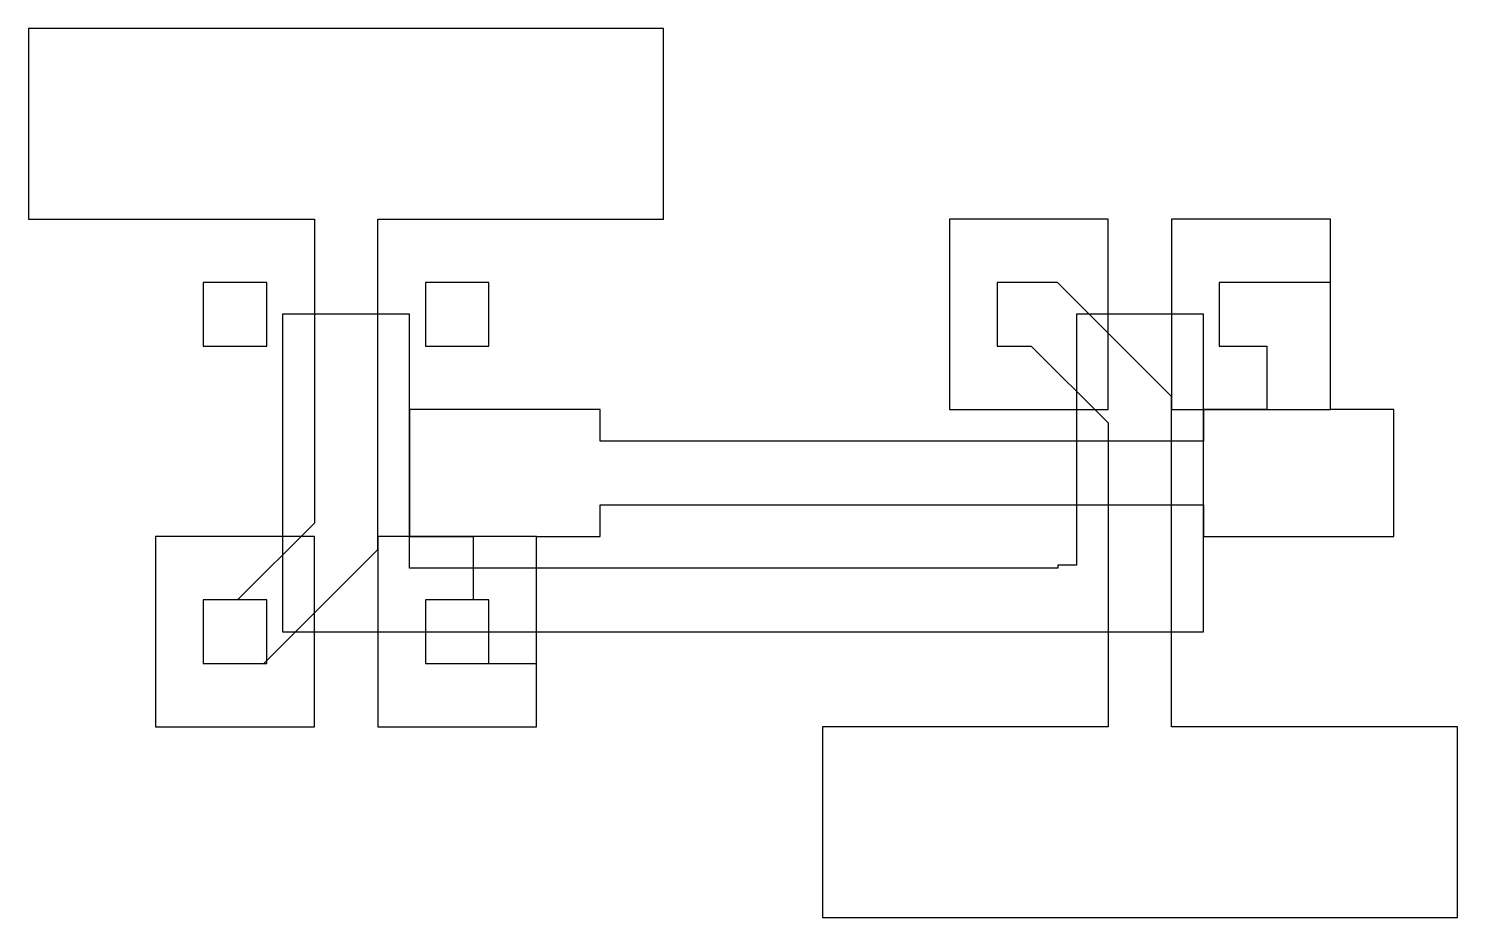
# Model space of a CAD drawing. Header units: millimetres. Extents: x 0 to 0.0045, y 0.0001 to 0.0029.
import ezdxf

# ---------------------------------------------------------------- set-up
doc = ezdxf.new("R2010")
doc.units = ezdxf.units.MM
for name, color, linetype in [('Aluminum', 7, 'CONTINUOUS'), ('Polysilicon', 7, 'CONTINUOUS'), ('Silicon_N', 7, 'CONTINUOUS'), ('Silicon_P', 7, 'CONTINUOUS'), ('Titanium_Silicide', 7, 'CONTINUOUS')]:
    doc.layers.add(name, color=color, linetype=linetype)

msp = doc.modelspace()

# ---------------------------------------------------------------- linework, layer by layer
at = {"layer": 'Aluminum', "color": 9}
for points in [[(0.0011, 0.001259), (0.0011, 0.0023), (0.002, 0.0023), (0.002, 0.0029), (0, 0.0029), (0, 0.0023), (0.0009, 0.0023), (0.0009, 0.001342), (0.000658, 0.0011), (0.00055, 0.0011), (0.00055, 0.0009), (0.000741, 0.0009)], [(0.0016, 0.0013), (0.0018, 0.0013), (0.0018, 0.0014), (0.0037, 0.0014), (0.0037, 0.0013), (0.0043, 0.0013), (0.0043, 0.0017), (0.0041, 0.0017), (0.0041, 0.0021), (0.00375, 0.0021), (0.00375, 0.0019), (0.0039, 0.0019), (0.0039, 0.0017), (0.0037, 0.0017), (0.0037, 0.0016), (0.0018, 0.0016), (0.0018, 0.0017), (0.0012, 0.0017), (0.0012, 0.0013), (0.0014, 0.0013), (0.0014, 0.0011), (0.00125, 0.0011), (0.00125, 0.0009), (0.0016, 0.0009)], [(0.0045, 0.0007), (0.0036, 0.0007), (0.0036, 0.001741), (0.003241, 0.0021), (0.00305, 0.0021), (0.00305, 0.0019), (0.003158, 0.0019), (0.0034, 0.001658), (0.0034, 0.0007), (0.0025, 0.0007), (0.0025, 0.0001), (0.0045, 0.0001)]]:
    msp.add_lwpolyline(points, close=True, dxfattribs=at)
at = {"layer": 'Polysilicon', "color": 11, "true_color": 0xff6060}
msp.add_lwpolyline([(0.0012, 0.001), (0.0034, 0.001), (0.0037, 0.001), (0.0037, 0.002), (0.0033, 0.002), (0.0033, 0.00121), (0.003242, 0.00121), (0.003242, 0.0012), (0.0012, 0.0012), (0.0012, 0.002), (0.0008, 0.002), (0.0008, 0.001)], close=True, dxfattribs=at)
at = {"layer": 'Silicon_N', "color": 8, "true_color": 0x809080}
for points in [[(0.0034, 0.0023), (0.0029, 0.0023), (0.0029, 0.0017), (0.0034, 0.0017)], [(0.0041, 0.0023), (0.0036, 0.0023), (0.0036, 0.0017), (0.0041, 0.0017)]]:
    msp.add_lwpolyline(points, close=True, dxfattribs=at)
at = {"layer": 'Silicon_P', "color": 23, "true_color": 0xc08080}
for points in [[(0.0009, 0.0013), (0.0004, 0.0013), (0.0004, 0.0007), (0.0009, 0.0007)], [(0.0016, 0.0013), (0.0011, 0.0013), (0.0011, 0.0007), (0.0016, 0.0007)]]:
    msp.add_lwpolyline(points, close=True, dxfattribs=at)
at = {"layer": 'Titanium_Silicide', "color": 250, "true_color": 0x404040}
for points in [[(0.00075, 0.0021), (0.00055, 0.0021), (0.00055, 0.0019), (0.00075, 0.0019)], [(0.00145, 0.0021), (0.00125, 0.0021), (0.00125, 0.0019), (0.00145, 0.0019)], [(0.00075, 0.0011), (0.00055, 0.0011), (0.00055, 0.0009), (0.00075, 0.0009)], [(0.00145, 0.0011), (0.00125, 0.0011), (0.00125, 0.0009), (0.00145, 0.0009)]]:
    msp.add_lwpolyline(points, close=True, dxfattribs=at)

doc.saveas('drawing.dxf')
